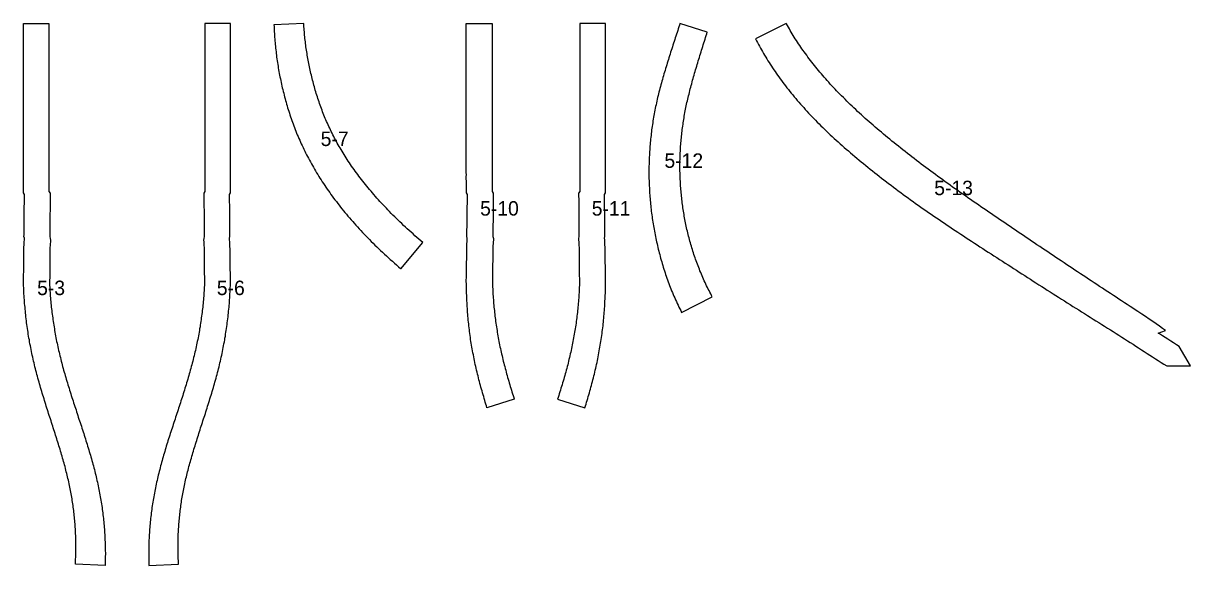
# Model space of a CAD drawing. Header units: metres. Extents: x 0 to 327, y -616 to 0.
# Drawn here: x 128.5 to 290.1, y -562.8 to -487.7 of the extents above; entities that cross this region are included whole.
import ezdxf

# ---------------------------------------------------------------- set-up
doc = ezdxf.new("R2010")
doc.units = ezdxf.units.M

msp = doc.modelspace()

# ---------------------------------------------------------------- linework, layer by layer
at = {"layer": 'F5_A'}
for points in [[(135.73, -562.55), (135.74, -562.32), (135.75, -562.08), (135.76, -561.85), (135.77, -561.62), (135.78, -561.39), (135.78, -561.16), (135.79, -560.92), (135.79, -560.69), (135.8, -560.46), (135.8, -560.23), (135.8, -560), (135.79, -559.77), (135.79, -559.53), (135.79, -559.3), (135.78, -559.07), (135.78, -558.84), (135.77, -558.61), (135.76, -558.38), (135.75, -558.14), (135.74, -557.91), (135.72, -557.68), (135.71, -557.45), (135.69, -557.22), (135.68, -556.98), (135.66, -556.75), (135.64, -556.52), (135.62, -556.29), (135.6, -556.06), (135.57, -555.83), (135.55, -555.6), (135.52, -555.36), (135.49, -555.13), (135.46, -554.9), (135.43, -554.67), (135.4, -554.44), (135.37, -554.21), (135.33, -553.97), (135.3, -553.74), (135.26, -553.51), (135.22, -553.28), (135.18, -553.05), (135.14, -552.82), (135.1, -552.59), (135.05, -552.35), (135.01, -552.12), (134.96, -551.89), (134.91, -551.66), (134.86, -551.43), (134.81, -551.19), (134.76, -550.96), (134.7, -550.72), (134.65, -550.49), (134.59, -550.26), (134.53, -550.02), (134.47, -549.78), (134.41, -549.55), (134.35, -549.31), (134.29, -549.07), (134.22, -548.84), (134.16, -548.6), (134.09, -548.36), (134.02, -548.12), (133.96, -547.88), (133.89, -547.64), (133.82, -547.4), (133.74, -547.16), (133.67, -546.91), (133.6, -546.67), (133.52, -546.43), (133.45, -546.18), (133.37, -545.94), (133.3, -545.7), (133.22, -545.45), (133.14, -545.21), (133.07, -544.96), (132.99, -544.71), (132.91, -544.47), (132.83, -544.22), (132.75, -543.97), (132.67, -543.72), (132.59, -543.47), (132.51, -543.23), (132.43, -542.98), (132.35, -542.73), (132.27, -542.47), (132.19, -542.22), (132.1, -541.97), (132.02, -541.72), (131.94, -541.47), (131.86, -541.21), (131.78, -540.96), (131.7, -540.71), (131.62, -540.45), (131.54, -540.2), (131.46, -539.94), (131.38, -539.68), (131.3, -539.43), (131.22, -539.17), (131.14, -538.91), (131.07, -538.65), (130.99, -538.4), (130.91, -538.14), (130.84, -537.88), (130.76, -537.62), (130.69, -537.36), (130.62, -537.09), (130.54, -536.83), (130.47, -536.57), (130.4, -536.31), (130.33, -536.04), (130.26, -535.78), (130.2, -535.52), (130.13, -535.25), (130.07, -534.99), (130, -534.72), (129.94, -534.46), (129.88, -534.19), (129.82, -533.93), (129.76, -533.66), (129.71, -533.4), (129.65, -533.13), (129.6, -532.87), (129.54, -532.6), (129.49, -532.34), (129.44, -532.07), (129.39, -531.81), (129.35, -531.54), (129.3, -531.27), (129.25, -531.01), (129.21, -530.74), (129.17, -530.48), (129.13, -530.21), (129.09, -529.94), (129.05, -529.68), (129.02, -529.41), (128.98, -529.15), (128.95, -528.88), (128.91, -528.61), (128.88, -528.35), (128.85, -528.08), (128.82, -527.82), (128.8, -527.55), (128.77, -527.28), (128.75, -527.02), (128.72, -526.75), (128.7, -526.49), (128.68, -526.22), (128.66, -525.97), (128.64, -525.71), (128.63, -525.43), (128.61, -525.16), (128.6, -524.88), (128.58, -524.61), (128.57, -524.33), (128.56, -524.05), (128.55, -523.78), (128.54, -523.51), (128.54, -523.24), (128.56, -522.97), (128.56, -522.7), (128.56, -522.44), (128.57, -522.18), (128.57, -521.93), (128.57, -521.67), (128.57, -521.43), (128.58, -521.19), (128.58, -520.95), (128.58, -520.72), (128.58, -520.46), (128.59, -520.2), (128.59, -519.9), (128.59, -519.62), (128.59, -519.38), (128.6, -519.14), (128.6, -518.9), (128.61, -518.66), (128.62, -518.42), (128.64, -518.18), (128.65, -517.94), (128.67, -517.7), (128.69, -517.46), (128.61, -517.22), (128.62, -516.98), (128.62, -516.75), (128.62, -516.51), (128.62, -516.26), (128.62, -516.01), (128.63, -515.75), (128.63, -515.48), (128.63, -515.2), (128.63, -514.91), (128.64, -514.67), (128.64, -514.45), (128.64, -514.2), (128.64, -513.95), (128.65, -513.64), (128.65, -513.37), (128.65, -513.17), (128.65, -512.97), (128.66, -512.77), (128.66, -512.56), (128.66, -512.34), (128.67, -512.12), (128.67, -511.89), (128.67, -511.66), (128.67, -511.41), (128.53, -511.17), (128.53, -510.91), (128.53, -510.65), (128.52, -510.39), (128.52, -510.12), (128.52, -509.84), (128.52, -509.55), (128.52, -509.26), (128.52, -508.96), (128.52, -508.65), (128.52, -508.42), (128.52, -508.23), (128.52, -507.98), (128.52, -507.73), (128.52, -507.48), (128.52, -507.23), (128.52, -506.98), (128.52, -506.73), (128.52, -506.48), (128.52, -506.23), (128.52, -505.98), (128.52, -505.73), (128.52, -505.48), (128.52, -505.23), (128.52, -504.98), (128.52, -504.73), (128.52, -504.48), (128.52, -504.23), (128.52, -503.98), (128.52, -503.73), (128.52, -503.48), (128.52, -503.23), (128.52, -502.98), (128.52, -502.73), (128.52, -502.48), (128.52, -502.23), (128.52, -501.98), (128.52, -501.73), (128.52, -501.48), (128.52, -501.23), (128.52, -500.98), (128.52, -500.73), (128.52, -500.48), (128.52, -500.23), (128.52, -499.98), (128.52, -499.73), (128.52, -499.48), (128.52, -499.23), (128.52, -498.98), (128.52, -498.73), (128.52, -498.48), (128.52, -498.23), (128.52, -497.98), (128.52, -497.73), (128.52, -497.48), (128.52, -497.23), (128.52, -496.98), (128.52, -496.73), (128.52, -496.48), (128.52, -496.23), (128.52, -495.98), (128.52, -495.73), (128.52, -495.48), (128.52, -495.23), (128.52, -494.98), (128.52, -494.73), (128.52, -494.48), (128.52, -494.23), (128.52, -493.98), (128.52, -493.73), (128.52, -493.48), (128.52, -493.23), (128.52, -492.98), (128.52, -492.73), (128.52, -492.48), (128.52, -492.23), (128.52, -491.98), (128.52, -491.73), (128.52, -491.48), (128.52, -491.23), (128.52, -490.98), (128.52, -490.73), (128.52, -490.48), (128.52, -490.23), (128.52, -489.98), (128.52, -489.73), (128.52, -489.48), (128.52, -489.23), (128.52, -488.98), (128.52, -488.73), (128.52, -488.48), (128.52, -488.23), (128.52, -487.98), (128.52, -487.73), (131.73, -487.73), (131.73, -487.73), (132.07, -487.73), (132.07, -487.98), (132.07, -488.23), (132.07, -488.48), (132.07, -488.73), (132.07, -488.98), (132.07, -489.23), (132.07, -489.48), (132.07, -489.73), (132.07, -489.98), (132.07, -490.23), (132.07, -490.48), (132.07, -490.73), (132.07, -490.98), (132.07, -491.23), (132.07, -491.48), (132.07, -491.73), (132.07, -491.98), (132.07, -492.23), (132.07, -492.48), (132.07, -492.73), (132.07, -492.98), (132.07, -493.23), (132.07, -493.48), (132.07, -493.73), (132.07, -493.98), (132.07, -494.23), (132.07, -494.48), (132.07, -494.73), (132.07, -494.98), (132.07, -495.23), (132.07, -495.48), (132.07, -495.73), (132.07, -495.98), (132.07, -496.23), (132.07, -496.48), (132.07, -496.73), (132.07, -496.98), (132.07, -497.23), (132.07, -497.48), (132.07, -497.73), (132.07, -497.98), (132.07, -498.23), (132.07, -498.48), (132.07, -498.73), (132.07, -498.98), (132.07, -499.23), (132.07, -499.48), (132.07, -499.73), (132.07, -499.98), (132.07, -500.23), (132.07, -500.48), (132.07, -500.73), (132.07, -500.98), (132.07, -501.23), (132.07, -501.48), (132.07, -501.73), (132.07, -501.98), (132.07, -502.23), (132.07, -502.48), (132.07, -502.73), (132.07, -502.98), (132.07, -503.23), (132.07, -503.48), (132.07, -503.73), (132.07, -503.98), (132.07, -504.23), (132.07, -504.48), (132.07, -504.73), (132.07, -504.98), (132.07, -505.23), (132.07, -505.48), (132.07, -505.73), (132.07, -505.98), (132.07, -506.23), (132.07, -506.48), (132.07, -506.73), (132.07, -506.98), (132.07, -507.23), (132.07, -507.48), (132.07, -507.73), (132.07, -507.98), (132.07, -508.23), (132.07, -508.48), (132.07, -508.73), (132.07, -508.98), (132.07, -509.23), (132.07, -509.48), (132.07, -509.73), (132.07, -509.98), (132.07, -510.23), (132.07, -510.48), (132.07, -510.73), (132.07, -510.98), (132.22, -511.23), (132.22, -511.48), (132.21, -511.73), (132.21, -511.98), (132.21, -512.23), (132.21, -512.48), (132.21, -512.73), (132.21, -512.98), (132.21, -513.23), (132.21, -513.48), (132.21, -513.73), (132.2, -513.98), (132.2, -514.23), (132.2, -514.48), (132.2, -514.73), (132.2, -514.98), (132.2, -515.23), (132.2, -515.48), (132.2, -515.73), (132.2, -515.98), (132.19, -516.23), (132.19, -516.48), (132.19, -516.73), (132.19, -516.98), (132.19, -517.23), (132.24, -517.48), (132.28, -517.73), (132.26, -517.98), (132.24, -518.23), (132.22, -518.48), (132.2, -518.73), (132.19, -518.98), (132.19, -519.23), (132.18, -519.48), (132.18, -519.73), (132.18, -519.98), (132.18, -520.23), (132.18, -520.48), (132.18, -520.73), (132.17, -520.98), (132.17, -521.23), (132.17, -521.48), (132.17, -521.73), (132.17, -521.98), (132.17, -522.23), (132.17, -522.48), (132.17, -522.73), (132.17, -522.98), (132.15, -523.23), (132.16, -523.48), (132.15, -523.73), (132.16, -523.98), (132.18, -524.23), (132.19, -524.48), (132.2, -524.73), (132.22, -524.98), (132.24, -525.23), (132.25, -525.48), (132.28, -525.73), (132.3, -525.98), (132.32, -526.23), (132.34, -526.48), (132.37, -526.73), (132.39, -526.98), (132.42, -527.23), (132.45, -527.48), (132.48, -527.73), (132.51, -527.98), (132.54, -528.23), (132.58, -528.48), (132.61, -528.73), (132.65, -528.98), (132.69, -529.23), (132.73, -529.48), (132.77, -529.73), (132.81, -529.98), (132.85, -530.23), (132.89, -530.48), (132.94, -530.73), (132.99, -530.98), (133.03, -531.23), (133.08, -531.48), (133.13, -531.73), (133.19, -531.98), (133.24, -532.23), (133.29, -532.48), (133.35, -532.73), (133.4, -532.98), (133.46, -533.23), (133.52, -533.48), (133.58, -533.73), (133.64, -533.98), (133.7, -534.23), (133.77, -534.48), (133.83, -534.73), (133.9, -534.98), (133.96, -535.23), (134.03, -535.48), (134.1, -535.73), (134.17, -535.98), (134.24, -536.23), (134.31, -536.48), (134.39, -536.73), (134.46, -536.98), (134.53, -537.23), (134.61, -537.48), (134.69, -537.73), (134.76, -537.98), (134.84, -538.23), (134.92, -538.48), (135, -538.73), (135.08, -538.98), (135.16, -539.23), (135.24, -539.48), (135.32, -539.73), (135.4, -539.98), (135.48, -540.23), (135.56, -540.48), (135.64, -540.73), (135.72, -540.98), (135.81, -541.23), (135.89, -541.48), (135.97, -541.73), (136.05, -541.98), (136.13, -542.23), (136.22, -542.48), (136.3, -542.73), (136.38, -542.98), (136.46, -543.23), (136.55, -543.48), (136.63, -543.73), (136.71, -543.98), (136.79, -544.23), (136.87, -544.48), (136.95, -544.73), (137.03, -544.98), (137.11, -545.23), (137.19, -545.48), (137.27, -545.73), (137.34, -545.98), (137.42, -546.23), (137.5, -546.48), (137.57, -546.73), (137.65, -546.98), (137.72, -547.23), (137.8, -547.48), (137.87, -547.73), (137.94, -547.98), (138.01, -548.23), (138.08, -548.48), (138.15, -548.73), (138.21, -548.98), (138.28, -549.23), (138.35, -549.48), (138.41, -549.73), (138.47, -549.98), (138.54, -550.23), (138.6, -550.48), (138.65, -550.73), (138.71, -550.98), (138.77, -551.23), (138.82, -551.48), (138.88, -551.73), (138.93, -551.98), (138.98, -552.23), (139.03, -552.48), (139.08, -552.73), (139.12, -552.98), (139.17, -553.23), (139.21, -553.48), (139.25, -553.73), (139.29, -553.98), (139.33, -554.23), (139.37, -554.48), (139.41, -554.73), (139.44, -554.98), (139.48, -555.23), (139.51, -555.48), (139.54, -555.73), (139.57, -555.98), (139.6, -556.23), (139.62, -556.48), (139.65, -556.73), (139.67, -556.98), (139.69, -557.23), (139.72, -557.48), (139.73, -557.73), (139.75, -557.98), (139.77, -558.23), (139.79, -558.48), (139.8, -558.73), (139.81, -558.98), (139.82, -559.23), (139.83, -559.48), (139.84, -559.73), (139.85, -559.98), (139.86, -560.23), (139.86, -560.48), (139.86, -560.73), (139.87, -560.98), (139.87, -561.23), (139.86, -561.48), (139.86, -561.73), (139.86, -561.98), (139.85, -562.23), (139.85, -562.48), (139.84, -562.73), (139.84, -562.77), (135.73, -562.55)], [(150.01, -562.55), (149.99, -562.32), (149.98, -562.08), (149.97, -561.85), (149.96, -561.62), (149.95, -561.39), (149.95, -561.16), (149.94, -560.92), (149.94, -560.69), (149.94, -560.46), (149.94, -560.23), (149.94, -560), (149.94, -559.77), (149.94, -559.53), (149.94, -559.3), (149.95, -559.07), (149.96, -558.84), (149.96, -558.61), (149.97, -558.38), (149.98, -558.14), (149.99, -557.91), (150.01, -557.68), (150.02, -557.45), (150.04, -557.22), (150.06, -556.98), (150.07, -556.75), (150.09, -556.52), (150.11, -556.29), (150.14, -556.06), (150.16, -555.83), (150.19, -555.6), (150.21, -555.36), (150.24, -555.13), (150.27, -554.9), (150.3, -554.67), (150.33, -554.44), (150.36, -554.21), (150.4, -553.97), (150.43, -553.74), (150.47, -553.51), (150.51, -553.28), (150.55, -553.05), (150.59, -552.82), (150.63, -552.59), (150.68, -552.35), (150.72, -552.12), (150.77, -551.89), (150.82, -551.66), (150.87, -551.43), (150.92, -551.19), (150.97, -550.96), (151.03, -550.72), (151.08, -550.49), (151.14, -550.26), (151.2, -550.02), (151.26, -549.78), (151.32, -549.55), (151.38, -549.31), (151.44, -549.07), (151.51, -548.84), (151.57, -548.6), (151.64, -548.36), (151.71, -548.12), (151.78, -547.88), (151.85, -547.64), (151.92, -547.4), (151.99, -547.16), (152.06, -546.91), (152.13, -546.67), (152.21, -546.43), (152.28, -546.18), (152.36, -545.94), (152.43, -545.7), (152.51, -545.45), (152.59, -545.21), (152.67, -544.96), (152.74, -544.71), (152.82, -544.47), (152.9, -544.22), (152.98, -543.97), (153.06, -543.72), (153.14, -543.47), (153.22, -543.23), (153.3, -542.98), (153.38, -542.73), (153.47, -542.47), (153.55, -542.22), (153.63, -541.97), (153.71, -541.72), (153.79, -541.47), (153.87, -541.21), (153.95, -540.96), (154.03, -540.71), (154.11, -540.45), (154.19, -540.2), (154.27, -539.94), (154.35, -539.68), (154.43, -539.43), (154.51, -539.17), (154.59, -538.91), (154.67, -538.65), (154.74, -538.4), (154.82, -538.14), (154.89, -537.88), (154.97, -537.62), (155.04, -537.36), (155.12, -537.09), (155.19, -536.83), (155.26, -536.57), (155.33, -536.31), (155.4, -536.04), (155.47, -535.78), (155.53, -535.52), (155.6, -535.25), (155.66, -534.99), (155.73, -534.72), (155.79, -534.46), (155.85, -534.19), (155.91, -533.93), (155.97, -533.66), (156.03, -533.4), (156.08, -533.13), (156.14, -532.87), (156.19, -532.6), (156.24, -532.34), (156.29, -532.07), (156.34, -531.81), (156.39, -531.54), (156.43, -531.27), (156.48, -531.01), (156.52, -530.74), (156.56, -530.48), (156.6, -530.21), (156.64, -529.94), (156.68, -529.68), (156.72, -529.41), (156.75, -529.15), (156.79, -528.88), (156.82, -528.61), (156.85, -528.35), (156.88, -528.08), (156.91, -527.82), (156.93, -527.55), (156.96, -527.28), (156.99, -527.02), (157.01, -526.75), (157.03, -526.49), (157.05, -526.22), (157.07, -525.97), (157.09, -525.71), (157.1, -525.43), (157.12, -525.16), (157.14, -524.88), (157.15, -524.61), (157.16, -524.33), (157.17, -524.05), (157.18, -523.78), (157.19, -523.51), (157.2, -523.24), (157.17, -522.97), (157.17, -522.7), (157.17, -522.44), (157.17, -522.18), (157.16, -521.93), (157.16, -521.67), (157.16, -521.43), (157.16, -521.19), (157.15, -520.95), (157.15, -520.72), (157.15, -520.46), (157.15, -520.2), (157.14, -519.9), (157.14, -519.62), (157.14, -519.38), (157.14, -519.14), (157.13, -518.9), (157.12, -518.66), (157.11, -518.42), (157.09, -518.18), (157.08, -517.94), (157.06, -517.7), (157.04, -517.46), (157.12, -517.22), (157.12, -516.98), (157.11, -516.75), (157.11, -516.51), (157.11, -516.26), (157.11, -516.01), (157.1, -515.75), (157.1, -515.48), (157.1, -515.2), (157.1, -514.91), (157.1, -514.67), (157.09, -514.45), (157.09, -514.2), (157.09, -513.95), (157.09, -513.64), (157.08, -513.37), (157.08, -513.17), (157.08, -512.97), (157.08, -512.77), (157.07, -512.56), (157.07, -512.34), (157.07, -512.12), (157.06, -511.89), (157.06, -511.66), (157.06, -511.41), (157.21, -511.17), (157.21, -510.91), (157.21, -510.65), (157.21, -510.39), (157.21, -510.12), (157.21, -509.84), (157.21, -509.55), (157.21, -509.26), (157.21, -508.96), (157.21, -508.65), (157.21, -508.42), (157.21, -508.23), (157.21, -507.98), (157.21, -507.73), (157.21, -507.48), (157.21, -507.23), (157.21, -506.98), (157.21, -506.73), (157.21, -506.48), (157.21, -506.23), (157.21, -505.98), (157.21, -505.73), (157.21, -505.48), (157.21, -505.23), (157.21, -504.98), (157.21, -504.73), (157.21, -504.48), (157.21, -504.23), (157.21, -503.98), (157.21, -503.73), (157.21, -503.48), (157.21, -503.23), (157.21, -502.98), (157.21, -502.73), (157.21, -502.48), (157.21, -502.23), (157.21, -501.98), (157.21, -501.73), (157.21, -501.48), (157.21, -501.23), (157.21, -500.98), (157.21, -500.73), (157.21, -500.48), (157.21, -500.23), (157.21, -499.98), (157.21, -499.73), (157.21, -499.48), (157.21, -499.23), (157.21, -498.98), (157.21, -498.73), (157.21, -498.48), (157.21, -498.23), (157.21, -497.98), (157.21, -497.73), (157.21, -497.48), (157.21, -497.23), (157.21, -496.98), (157.21, -496.73), (157.21, -496.48), (157.21, -496.23), (157.21, -495.98), (157.21, -495.73), (157.21, -495.48), (157.21, -495.23), (157.21, -494.98), (157.21, -494.73), (157.21, -494.48), (157.21, -494.23), (157.21, -493.98), (157.21, -493.73), (157.21, -493.48), (157.21, -493.23), (157.21, -492.98), (157.21, -492.73), (157.21, -492.48), (157.21, -492.23), (157.21, -491.98), (157.21, -491.73), (157.21, -491.48), (157.21, -491.23), (157.21, -490.98), (157.21, -490.73), (157.21, -490.48), (157.21, -490.23), (157.21, -489.98), (157.21, -489.73), (157.21, -489.48), (157.21, -489.23), (157.21, -488.98), (157.21, -488.73), (157.21, -488.48), (157.21, -488.23), (157.21, -487.98), (157.21, -487.73), (154, -487.73), (154, -487.73), (153.66, -487.73), (153.66, -487.98), (153.66, -488.23), (153.66, -488.48), (153.66, -488.73), (153.66, -488.98), (153.66, -489.23), (153.66, -489.48), (153.66, -489.73), (153.66, -489.98), (153.66, -490.23), (153.66, -490.48), (153.66, -490.73), (153.66, -490.98), (153.66, -491.23), (153.66, -491.48), (153.66, -491.73), (153.66, -491.98), (153.66, -492.23), (153.66, -492.48), (153.66, -492.73), (153.66, -492.98), (153.66, -493.23), (153.66, -493.48), (153.66, -493.73), (153.66, -493.98), (153.66, -494.23), (153.66, -494.48), (153.66, -494.73), (153.66, -494.98), (153.66, -495.23), (153.66, -495.48), (153.66, -495.73), (153.66, -495.98), (153.66, -496.23), (153.66, -496.48), (153.66, -496.73), (153.66, -496.98), (153.66, -497.23), (153.66, -497.48), (153.66, -497.73), (153.66, -497.98), (153.66, -498.23), (153.66, -498.48), (153.66, -498.73), (153.66, -498.98), (153.66, -499.23), (153.66, -499.48), (153.66, -499.73), (153.66, -499.98), (153.66, -500.23), (153.66, -500.48), (153.66, -500.73), (153.66, -500.98), (153.66, -501.23), (153.66, -501.48), (153.66, -501.73), (153.66, -501.98), (153.66, -502.23), (153.66, -502.48), (153.66, -502.73), (153.66, -502.98), (153.66, -503.23), (153.66, -503.48), (153.66, -503.73), (153.66, -503.98), (153.66, -504.23), (153.66, -504.48), (153.66, -504.73), (153.66, -504.98), (153.66, -505.23), (153.66, -505.48), (153.66, -505.73), (153.66, -505.98), (153.66, -506.23), (153.66, -506.48), (153.66, -506.73), (153.66, -506.98), (153.66, -507.23), (153.66, -507.48), (153.66, -507.73), (153.66, -507.98), (153.66, -508.23), (153.66, -508.48), (153.66, -508.73), (153.66, -508.98), (153.66, -509.23), (153.66, -509.48), (153.66, -509.73), (153.66, -509.98), (153.66, -510.23), (153.66, -510.48), (153.66, -510.73), (153.66, -510.98), (153.52, -511.23), (153.52, -511.48), (153.52, -511.73), (153.52, -511.98), (153.52, -512.23), (153.52, -512.48), (153.52, -512.73), (153.52, -512.98), (153.52, -513.23), (153.53, -513.48), (153.53, -513.73), (153.53, -513.98), (153.53, -514.23), (153.53, -514.48), (153.53, -514.73), (153.53, -514.98), (153.53, -515.23), (153.53, -515.48), (153.54, -515.73), (153.54, -515.98), (153.54, -516.23), (153.54, -516.48), (153.54, -516.73), (153.54, -516.98), (153.54, -517.23), (153.49, -517.48), (153.46, -517.73), (153.48, -517.98), (153.49, -518.23), (153.51, -518.48), (153.53, -518.73), (153.54, -518.98), (153.55, -519.23), (153.55, -519.48), (153.55, -519.73), (153.55, -519.98), (153.55, -520.23), (153.56, -520.48), (153.56, -520.73), (153.56, -520.98), (153.56, -521.23), (153.56, -521.48), (153.56, -521.73), (153.56, -521.98), (153.56, -522.23), (153.56, -522.48), (153.57, -522.73), (153.57, -522.98), (153.58, -523.23), (153.58, -523.48), (153.58, -523.73), (153.57, -523.98), (153.56, -524.23), (153.54, -524.48), (153.53, -524.73), (153.51, -524.98), (153.5, -525.23), (153.48, -525.48), (153.46, -525.73), (153.44, -525.98), (153.41, -526.23), (153.39, -526.48), (153.37, -526.73), (153.34, -526.98), (153.31, -527.23), (153.28, -527.48), (153.25, -527.73), (153.22, -527.98), (153.19, -528.23), (153.15, -528.48), (153.12, -528.73), (153.08, -528.98), (153.05, -529.23), (153.01, -529.48), (152.97, -529.73), (152.92, -529.98), (152.88, -530.23), (152.84, -530.48), (152.79, -530.73), (152.75, -530.98), (152.7, -531.23), (152.65, -531.48), (152.6, -531.73), (152.55, -531.98), (152.49, -532.23), (152.44, -532.48), (152.39, -532.73), (152.33, -532.98), (152.27, -533.23), (152.21, -533.48), (152.15, -533.73), (152.09, -533.98), (152.03, -534.23), (151.97, -534.48), (151.9, -534.73), (151.84, -534.98), (151.77, -535.23), (151.7, -535.48), (151.63, -535.73), (151.56, -535.98), (151.49, -536.23), (151.42, -536.48), (151.35, -536.73), (151.27, -536.98), (151.2, -537.23), (151.12, -537.48), (151.05, -537.73), (150.97, -537.98), (150.89, -538.23), (150.81, -538.48), (150.74, -538.73), (150.66, -538.98), (150.58, -539.23), (150.5, -539.48), (150.42, -539.73), (150.34, -539.98), (150.25, -540.23), (150.17, -540.48), (150.09, -540.73), (150.01, -540.98), (149.93, -541.23), (149.84, -541.48), (149.76, -541.73), (149.68, -541.98), (149.6, -542.23), (149.51, -542.48), (149.43, -542.73), (149.35, -542.98), (149.27, -543.23), (149.19, -543.48), (149.1, -543.73), (149.02, -543.98), (148.94, -544.23), (148.86, -544.48), (148.78, -544.73), (148.7, -544.98), (148.62, -545.23), (148.54, -545.48), (148.47, -545.73), (148.39, -545.98), (148.31, -546.23), (148.23, -546.48), (148.16, -546.73), (148.08, -546.98), (148.01, -547.23), (147.94, -547.48), (147.86, -547.73), (147.79, -547.98), (147.72, -548.23), (147.65, -548.48), (147.58, -548.73), (147.52, -548.98), (147.45, -549.23), (147.39, -549.48), (147.32, -549.73), (147.26, -549.98), (147.2, -550.23), (147.14, -550.48), (147.08, -550.73), (147.02, -550.98), (146.96, -551.23), (146.91, -551.48), (146.86, -551.73), (146.8, -551.98), (146.75, -552.23), (146.7, -552.48), (146.66, -552.73), (146.61, -552.98), (146.56, -553.23), (146.52, -553.48), (146.48, -553.73), (146.44, -553.98), (146.4, -554.23), (146.36, -554.48), (146.32, -554.73), (146.29, -554.98), (146.26, -555.23), (146.22, -555.48), (146.19, -555.73), (146.16, -555.98), (146.14, -556.23), (146.11, -556.48), (146.08, -556.73), (146.06, -556.98), (146.04, -557.23), (146.02, -557.48), (146, -557.73), (145.98, -557.98), (145.96, -558.23), (145.95, -558.48), (145.93, -558.73), (145.92, -558.98), (145.91, -559.23), (145.9, -559.48), (145.89, -559.73), (145.88, -559.98), (145.88, -560.23), (145.87, -560.48), (145.87, -560.73), (145.87, -560.98), (145.87, -561.23), (145.87, -561.48), (145.87, -561.73), (145.87, -561.98), (145.88, -562.23), (145.88, -562.48), (145.89, -562.73), (145.89, -562.77), (150.01, -562.55)], [(183.83, -518.07), (183.55, -517.83), (183.27, -517.59), (182.99, -517.35), (182.72, -517.11), (182.45, -516.87), (182.18, -516.63), (181.92, -516.39), (181.66, -516.15), (181.4, -515.92), (181.15, -515.68), (180.9, -515.44), (180.65, -515.2), (180.41, -514.97), (180.16, -514.73), (179.92, -514.49), (179.68, -514.26), (179.45, -514.02), (179.21, -513.78), (178.98, -513.55), (178.76, -513.31), (178.53, -513.07), (178.31, -512.84), (178.09, -512.6), (177.88, -512.37), (177.66, -512.13), (177.45, -511.9), (177.25, -511.67), (177.04, -511.43), (176.84, -511.2), (176.64, -510.97), (176.45, -510.74), (176.25, -510.5), (176.06, -510.27), (175.87, -510.04), (175.69, -509.81), (175.51, -509.57), (175.32, -509.34), (175.15, -509.11), (174.97, -508.88), (174.8, -508.64), (174.63, -508.41), (174.46, -508.18), (174.29, -507.95), (174.12, -507.72), (173.96, -507.49), (173.8, -507.26), (173.64, -507.03), (173.49, -506.8), (173.34, -506.57), (173.19, -506.34), (173.05, -506.11), (172.91, -505.89), (172.77, -505.66), (172.63, -505.43), (172.49, -505.2), (172.36, -504.97), (172.23, -504.75), (172.1, -504.52), (171.97, -504.29), (171.85, -504.06), (171.72, -503.83), (171.6, -503.61), (171.48, -503.38), (171.37, -503.15), (171.25, -502.92), (171.14, -502.69), (171.03, -502.46), (170.92, -502.23), (170.81, -502.01), (170.71, -501.78), (170.6, -501.55), (170.5, -501.32), (170.4, -501.1), (170.31, -500.87), (170.21, -500.65), (170.12, -500.42), (170.03, -500.19), (169.94, -499.96), (169.86, -499.74), (169.77, -499.51), (169.69, -499.28), (169.61, -499.05), (169.52, -498.82), (169.44, -498.59), (169.37, -498.36), (169.29, -498.13), (169.21, -497.9), (169.14, -497.67), (169.07, -497.44), (169, -497.21), (168.93, -496.98), (168.86, -496.75), (168.8, -496.52), (168.73, -496.28), (168.67, -496.05), (168.61, -495.82), (168.55, -495.59), (168.49, -495.36), (168.43, -495.13), (168.38, -494.9), (168.32, -494.67), (168.27, -494.44), (168.22, -494.21), (168.17, -493.98), (168.12, -493.74), (168.07, -493.51), (168.02, -493.28), (167.98, -493.05), (167.94, -492.82), (167.89, -492.59), (167.85, -492.36), (167.81, -492.13), (167.78, -491.89), (167.74, -491.66), (167.71, -491.43), (167.67, -491.2), (167.64, -490.97), (167.61, -490.74), (167.58, -490.51), (167.55, -490.27), (167.52, -490.04), (167.5, -489.81), (167.47, -489.58), (167.45, -489.35), (167.43, -489.12), (167.41, -488.88), (167.39, -488.65), (167.37, -488.42), (167.35, -488.19), (167.34, -487.96), (167.32, -487.73), (163.21, -487.95), (163.22, -488.15), (163.23, -488.4), (163.24, -488.65), (163.25, -488.9), (163.27, -489.15), (163.28, -489.4), (163.3, -489.65), (163.32, -489.9), (163.34, -490.15), (163.36, -490.4), (163.39, -490.65), (163.41, -490.9), (163.44, -491.15), (163.46, -491.4), (163.49, -491.65), (163.52, -491.9), (163.55, -492.15), (163.58, -492.4), (163.62, -492.65), (163.65, -492.9), (163.69, -493.15), (163.73, -493.4), (163.77, -493.65), (163.81, -493.9), (163.85, -494.15), (163.9, -494.4), (163.94, -494.65), (163.99, -494.9), (164.04, -495.15), (164.09, -495.4), (164.14, -495.65), (164.19, -495.9), (164.25, -496.15), (164.31, -496.4), (164.36, -496.65), (164.42, -496.9), (164.48, -497.15), (164.55, -497.4), (164.61, -497.65), (164.67, -497.9), (164.74, -498.15), (164.81, -498.4), (164.88, -498.65), (164.95, -498.9), (165.03, -499.15), (165.1, -499.4), (165.18, -499.65), (165.26, -499.9), (165.34, -500.15), (165.42, -500.4), (165.5, -500.65), (165.59, -500.9), (165.68, -501.15), (165.76, -501.4), (165.85, -501.65), (165.95, -501.9), (166.04, -502.15), (166.14, -502.4), (166.24, -502.65), (166.34, -502.9), (166.44, -503.15), (166.55, -503.4), (166.66, -503.65), (166.77, -503.9), (166.88, -504.15), (166.99, -504.4), (167.11, -504.65), (167.23, -504.9), (167.34, -505.15), (167.47, -505.4), (167.59, -505.65), (167.72, -505.9), (167.85, -506.15), (167.98, -506.4), (168.11, -506.65), (168.25, -506.9), (168.38, -507.15), (168.53, -507.4), (168.67, -507.65), (168.81, -507.9), (168.96, -508.15), (169.11, -508.4), (169.26, -508.65), (169.42, -508.9), (169.57, -509.15), (169.73, -509.4), (169.9, -509.65), (170.06, -509.9), (170.23, -510.15), (170.4, -510.4), (170.57, -510.65), (170.74, -510.9), (170.92, -511.15), (171.1, -511.4), (171.28, -511.65), (171.46, -511.9), (171.65, -512.15), (171.84, -512.4), (172.03, -512.65), (172.23, -512.9), (172.42, -513.15), (172.62, -513.4), (172.83, -513.65), (173.03, -513.9), (173.24, -514.15), (173.45, -514.4), (173.66, -514.65), (173.88, -514.9), (174.1, -515.15), (174.32, -515.4), (174.54, -515.65), (174.77, -515.9), (175, -516.15), (175.23, -516.4), (175.46, -516.65), (175.7, -516.9), (175.94, -517.15), (176.18, -517.4), (176.43, -517.65), (176.68, -517.9), (176.93, -518.15), (177.18, -518.4), (177.43, -518.65), (177.69, -518.9), (177.95, -519.15), (178.22, -519.4), (178.49, -519.65), (178.76, -519.9), (179.03, -520.15), (179.31, -520.4), (179.59, -520.65), (179.87, -520.9), (180.15, -521.15), (180.44, -521.4), (180.72, -521.65), (180.75, -521.68), (183.83, -518.07)]]:
    msp.add_lwpolyline(points, close=True, dxfattribs=at)
at = {"layer": 'F5_F'}
for points in [[(192.69, -540.93), (192.68, -540.92), (192.61, -540.66), (192.53, -540.41), (192.45, -540.15), (192.38, -539.9), (192.3, -539.64), (192.23, -539.38), (192.15, -539.12), (192.08, -538.86), (192, -538.6), (191.93, -538.34), (191.86, -538.08), (191.79, -537.82), (191.72, -537.56), (191.65, -537.3), (191.58, -537.04), (191.51, -536.77), (191.45, -536.51), (191.38, -536.25), (191.32, -535.98), (191.25, -535.72), (191.19, -535.45), (191.13, -535.19), (191.07, -534.92), (191.02, -534.66), (190.96, -534.39), (190.9, -534.13), (190.85, -533.86), (190.8, -533.59), (190.75, -533.33), (190.7, -533.06), (190.65, -532.79), (190.6, -532.53), (190.56, -532.26), (190.52, -531.99), (190.47, -531.73), (190.43, -531.46), (190.39, -531.19), (190.35, -530.92), (190.32, -530.66), (190.28, -530.39), (190.25, -530.12), (190.22, -529.86), (190.19, -529.59), (190.16, -529.32), (190.13, -529.06), (190.1, -528.79), (190.08, -528.52), (190.06, -528.26), (190.03, -527.99), (190.01, -527.73), (189.99, -527.46), (189.97, -527.2), (189.96, -526.93), (189.94, -526.67), (189.93, -526.4), (189.91, -526.14), (189.9, -525.88), (189.89, -525.63), (189.88, -525.36), (189.87, -525.09), (189.86, -524.82), (189.85, -524.55), (189.85, -524.28), (189.84, -524.01), (189.84, -523.74), (189.83, -523.48), (189.83, -523.21), (189.85, -522.95), (189.85, -522.69), (189.85, -522.43), (189.86, -522.18), (189.86, -521.92), (189.86, -521.67), (189.87, -521.42), (189.87, -521.18), (189.87, -520.94), (189.87, -520.7), (189.88, -520.45), (189.88, -520.19), (189.88, -519.91), (189.89, -519.64), (189.89, -519.4), (189.89, -519.15), (189.9, -518.91), (189.9, -518.67), (189.91, -518.43), (189.92, -518.18), (189.93, -517.94), (189.95, -517.7), (189.96, -517.45), (189.91, -517.21), (189.92, -516.97), (189.92, -516.72), (189.92, -516.48), (189.92, -516.23), (189.93, -515.98), (189.93, -515.72), (189.93, -515.46), (189.94, -515.19), (189.94, -514.92), (189.94, -514.67), (189.94, -514.44), (189.95, -514.19), (189.95, -513.94), (189.95, -513.64), (189.96, -513.36), (189.96, -513.17), (189.96, -512.97), (189.97, -512.76), (189.97, -512.55), (189.97, -512.33), (189.98, -512.11), (189.98, -511.88), (189.98, -511.65), (189.99, -511.41), (189.84, -511.16), (189.84, -510.91), (189.84, -510.65), (189.84, -510.39), (189.84, -510.12), (189.84, -509.84), (189.84, -509.55), (189.83, -509.26), (189.83, -508.96), (189.84, -508.65), (189.83, -508.42), (189.83, -508.23), (189.83, -507.98), (189.83, -507.73), (189.83, -507.48), (189.83, -507.23), (189.83, -506.98), (189.83, -506.73), (189.83, -506.48), (189.83, -506.23), (189.83, -505.98), (189.83, -505.73), (189.83, -505.48), (189.83, -505.23), (189.83, -504.98), (189.83, -504.73), (189.83, -504.48), (189.83, -504.23), (189.83, -503.98), (189.83, -503.73), (189.83, -503.48), (189.83, -503.23), (189.83, -502.98), (189.83, -502.73), (189.83, -502.48), (189.83, -502.23), (189.83, -501.98), (189.83, -501.73), (189.83, -501.48), (189.83, -501.23), (189.83, -500.98), (189.83, -500.73), (189.83, -500.48), (189.83, -500.23), (189.83, -499.98), (189.83, -499.73), (189.83, -499.48), (189.83, -499.23), (189.83, -498.98), (189.83, -498.73), (189.83, -498.48), (189.83, -498.23), (189.83, -497.98), (189.83, -497.73), (189.83, -497.48), (189.83, -497.23), (189.83, -496.98), (189.83, -496.73), (189.83, -496.48), (189.83, -496.23), (189.83, -495.98), (189.83, -495.73), (189.83, -495.48), (189.83, -495.23), (189.83, -494.98), (189.83, -494.73), (189.83, -494.48), (189.83, -494.23), (189.83, -493.98), (189.83, -493.73), (189.83, -493.48), (189.83, -493.23), (189.83, -492.98), (189.83, -492.73), (189.83, -492.48), (189.83, -492.23), (189.83, -491.98), (189.83, -491.73), (189.83, -491.48), (189.83, -491.23), (189.83, -490.98), (189.83, -490.73), (189.83, -490.48), (189.83, -490.23), (189.83, -489.98), (189.83, -489.73), (189.83, -489.48), (189.83, -489.23), (189.83, -488.98), (189.83, -488.73), (189.83, -488.48), (189.83, -488.23), (189.83, -487.98), (189.83, -487.73), (190.2, -487.73), (190.2, -487.73), (190.46, -487.73), (193.05, -487.73), (193.05, -487.73), (193.42, -487.73), (193.42, -487.98), (193.42, -488.23), (193.42, -488.48), (193.42, -488.73), (193.42, -488.98), (193.42, -489.23), (193.42, -489.48), (193.42, -489.73), (193.42, -489.98), (193.42, -490.23), (193.42, -490.48), (193.42, -490.73), (193.42, -490.98), (193.42, -491.23), (193.42, -491.48), (193.42, -491.73), (193.42, -491.98), (193.42, -492.23), (193.42, -492.48), (193.42, -492.73), (193.42, -492.98), (193.42, -493.23), (193.42, -493.48), (193.42, -493.73), (193.42, -493.98), (193.42, -494.23), (193.42, -494.48), (193.42, -494.73), (193.42, -494.98), (193.42, -495.23), (193.42, -495.48), (193.42, -495.73), (193.42, -495.98), (193.42, -496.23), (193.42, -496.48), (193.42, -496.73), (193.42, -496.98), (193.42, -497.23), (193.42, -497.48), (193.42, -497.73), (193.42, -497.98), (193.42, -498.23), (193.42, -498.48), (193.42, -498.73), (193.42, -498.98), (193.42, -499.23), (193.42, -499.48), (193.42, -499.73), (193.42, -499.98), (193.42, -500.23), (193.42, -500.48), (193.42, -500.73), (193.42, -500.98), (193.42, -501.23), (193.42, -501.48), (193.42, -501.73), (193.42, -501.98), (193.42, -502.23), (193.42, -502.48), (193.42, -502.73), (193.42, -502.98), (193.42, -503.23), (193.42, -503.48), (193.42, -503.73), (193.42, -503.98), (193.42, -504.23), (193.42, -504.48), (193.42, -504.73), (193.42, -504.98), (193.42, -505.23), (193.42, -505.48), (193.42, -505.73), (193.42, -505.98), (193.42, -506.23), (193.42, -506.48), (193.42, -506.73), (193.42, -506.98), (193.42, -507.23), (193.42, -507.48), (193.42, -507.73), (193.42, -507.98), (193.42, -508.23), (193.42, -508.48), (193.42, -508.73), (193.42, -508.98), (193.42, -509.23), (193.42, -509.48), (193.42, -509.73), (193.42, -509.98), (193.42, -510.23), (193.42, -510.48), (193.42, -510.73), (193.42, -510.98), (193.56, -511.23), (193.56, -511.48), (193.56, -511.73), (193.56, -511.98), (193.55, -512.23), (193.55, -512.48), (193.55, -512.73), (193.55, -512.98), (193.55, -513.23), (193.54, -513.48), (193.54, -513.73), (193.54, -513.98), (193.54, -514.23), (193.53, -514.48), (193.53, -514.73), (193.53, -514.98), (193.53, -515.23), (193.52, -515.48), (193.52, -515.73), (193.52, -515.98), (193.52, -516.23), (193.52, -516.48), (193.51, -516.73), (193.51, -516.98), (193.51, -517.23), (193.59, -517.48), (193.57, -517.73), (193.55, -517.98), (193.53, -518.23), (193.52, -518.48), (193.5, -518.73), (193.49, -518.98), (193.49, -519.23), (193.49, -519.48), (193.49, -519.73), (193.48, -519.98), (193.48, -520.23), (193.48, -520.48), (193.48, -520.73), (193.47, -520.98), (193.47, -521.23), (193.47, -521.48), (193.47, -521.73), (193.47, -521.98), (193.46, -522.23), (193.46, -522.48), (193.46, -522.73), (193.46, -522.98), (193.43, -523.23), (193.44, -523.48), (193.45, -523.73), (193.46, -523.98), (193.47, -524.23), (193.48, -524.48), (193.49, -524.73), (193.51, -524.98), (193.52, -525.23), (193.54, -525.48), (193.55, -525.73), (193.57, -525.98), (193.59, -526.23), (193.61, -526.48), (193.63, -526.73), (193.66, -526.98), (193.68, -527.23), (193.71, -527.48), (193.74, -527.73), (193.76, -527.98), (193.79, -528.23), (193.83, -528.48), (193.86, -528.73), (193.89, -528.98), (193.93, -529.23), (193.96, -529.48), (194, -529.73), (194.04, -529.98), (194.08, -530.23), (194.12, -530.48), (194.16, -530.73), (194.2, -530.98), (194.25, -531.23), (194.3, -531.48), (194.34, -531.73), (194.39, -531.98), (194.44, -532.23), (194.49, -532.48), (194.55, -532.73), (194.6, -532.98), (194.66, -533.23), (194.71, -533.48), (194.77, -533.73), (194.83, -533.98), (194.89, -534.23), (194.95, -534.48), (195.01, -534.73), (195.08, -534.98), (195.14, -535.23), (195.21, -535.48), (195.28, -535.73), (195.34, -535.98), (195.41, -536.23), (195.48, -536.48), (195.55, -536.73), (195.63, -536.98), (195.7, -537.23), (195.77, -537.48), (195.85, -537.73), (195.92, -537.98), (196, -538.23), (196.08, -538.48), (196.15, -538.73), (196.23, -538.98), (196.31, -539.23), (196.39, -539.48), (196.47, -539.73), (192.69, -540.93)], [(206.25, -540.93), (206.25, -540.92), (206.33, -540.66), (206.4, -540.41), (206.48, -540.15), (206.56, -539.9), (206.63, -539.64), (206.71, -539.38), (206.78, -539.12), (206.86, -538.86), (206.93, -538.6), (207, -538.34), (207.07, -538.08), (207.14, -537.82), (207.21, -537.56), (207.28, -537.3), (207.35, -537.04), (207.42, -536.77), (207.49, -536.51), (207.55, -536.25), (207.62, -535.98), (207.68, -535.72), (207.74, -535.45), (207.8, -535.19), (207.86, -534.92), (207.92, -534.66), (207.97, -534.39), (208.03, -534.13), (208.08, -533.86), (208.13, -533.59), (208.19, -533.33), (208.23, -533.06), (208.28, -532.79), (208.33, -532.53), (208.37, -532.26), (208.42, -531.99), (208.46, -531.73), (208.5, -531.46), (208.54, -531.19), (208.58, -530.92), (208.61, -530.66), (208.65, -530.39), (208.68, -530.12), (208.72, -529.86), (208.75, -529.59), (208.77, -529.32), (208.8, -529.06), (208.83, -528.79), (208.85, -528.52), (208.88, -528.26), (208.9, -527.99), (208.92, -527.73), (208.94, -527.46), (208.96, -527.2), (208.98, -526.93), (208.99, -526.67), (209.01, -526.4), (209.02, -526.14), (209.03, -525.88), (209.05, -525.63), (209.06, -525.36), (209.07, -525.09), (209.07, -524.82), (209.08, -524.55), (209.09, -524.28), (209.09, -524.01), (209.1, -523.74), (209.1, -523.48), (209.1, -523.21), (209.09, -522.95), (209.08, -522.69), (209.08, -522.43), (209.08, -522.18), (209.07, -521.92), (209.07, -521.67), (209.07, -521.42), (209.07, -521.18), (209.06, -520.94), (209.06, -520.7), (209.06, -520.45), (209.05, -520.19), (209.05, -519.91), (209.05, -519.64), (209.04, -519.4), (209.04, -519.15), (209.04, -518.91), (209.03, -518.67), (209.02, -518.43), (209.01, -518.18), (209, -517.94), (208.99, -517.7), (208.97, -517.45), (209.02, -517.21), (209.02, -516.97), (209.01, -516.72), (209.01, -516.48), (209.01, -516.23), (209.01, -515.98), (209, -515.72), (209, -515.46), (209, -515.19), (208.99, -514.92), (208.99, -514.67), (208.99, -514.44), (208.99, -514.19), (208.98, -513.94), (208.98, -513.64), (208.97, -513.36), (208.97, -513.17), (208.97, -512.97), (208.97, -512.76), (208.96, -512.55), (208.96, -512.33), (208.96, -512.11), (208.95, -511.88), (208.95, -511.65), (208.95, -511.41), (209.09, -511.16), (209.09, -510.91), (209.09, -510.65), (209.09, -510.39), (209.1, -510.12), (209.1, -509.84), (209.1, -509.55), (209.1, -509.26), (209.1, -508.96), (209.1, -508.65), (209.1, -508.42), (209.1, -508.23), (209.1, -507.98), (209.1, -507.73), (209.1, -507.48), (209.1, -507.23), (209.1, -506.98), (209.1, -506.73), (209.1, -506.48), (209.1, -506.23), (209.1, -505.98), (209.1, -505.73), (209.1, -505.48), (209.1, -505.23), (209.1, -504.98), (209.1, -504.73), (209.1, -504.48), (209.1, -504.23), (209.1, -503.98), (209.1, -503.73), (209.1, -503.48), (209.1, -503.23), (209.1, -502.98), (209.1, -502.73), (209.1, -502.48), (209.1, -502.23), (209.1, -501.98), (209.1, -501.73), (209.1, -501.48), (209.1, -501.23), (209.1, -500.98), (209.1, -500.73), (209.1, -500.48), (209.1, -500.23), (209.1, -499.98), (209.1, -499.73), (209.1, -499.48), (209.1, -499.23), (209.1, -498.98), (209.1, -498.73), (209.1, -498.48), (209.1, -498.23), (209.1, -497.98), (209.1, -497.73), (209.1, -497.48), (209.1, -497.23), (209.1, -496.98), (209.1, -496.73), (209.1, -496.48), (209.1, -496.23), (209.1, -495.98), (209.1, -495.73), (209.1, -495.48), (209.1, -495.23), (209.1, -494.98), (209.1, -494.73), (209.1, -494.48), (209.1, -494.23), (209.1, -493.98), (209.1, -493.73), (209.1, -493.48), (209.1, -493.23), (209.1, -492.98), (209.1, -492.73), (209.1, -492.48), (209.1, -492.23), (209.1, -491.98), (209.1, -491.73), (209.1, -491.48), (209.1, -491.23), (209.1, -490.98), (209.1, -490.73), (209.1, -490.48), (209.1, -490.23), (209.1, -489.98), (209.1, -489.73), (209.1, -489.48), (209.1, -489.23), (209.1, -488.98), (209.1, -488.73), (209.1, -488.48), (209.1, -488.23), (209.1, -487.98), (209.1, -487.73), (208.73, -487.73), (208.73, -487.73), (208.47, -487.73), (205.89, -487.73), (205.89, -487.73), (205.52, -487.73), (205.52, -487.98), (205.52, -488.23), (205.52, -488.48), (205.52, -488.73), (205.52, -488.98), (205.52, -489.23), (205.52, -489.48), (205.52, -489.73), (205.52, -489.98), (205.52, -490.23), (205.52, -490.48), (205.52, -490.73), (205.52, -490.98), (205.52, -491.23), (205.52, -491.48), (205.52, -491.73), (205.52, -491.98), (205.52, -492.23), (205.52, -492.48), (205.52, -492.73), (205.52, -492.98), (205.52, -493.23), (205.52, -493.48), (205.52, -493.73), (205.52, -493.98), (205.52, -494.23), (205.52, -494.48), (205.52, -494.73), (205.52, -494.98), (205.52, -495.23), (205.52, -495.48), (205.52, -495.73), (205.52, -495.98), (205.52, -496.23), (205.52, -496.48), (205.52, -496.73), (205.52, -496.98), (205.52, -497.23), (205.52, -497.48), (205.52, -497.73), (205.52, -497.98), (205.52, -498.23), (205.52, -498.48), (205.52, -498.73), (205.52, -498.98), (205.52, -499.23), (205.52, -499.48), (205.52, -499.73), (205.52, -499.98), (205.52, -500.23), (205.52, -500.48), (205.52, -500.73), (205.52, -500.98), (205.52, -501.23), (205.52, -501.48), (205.52, -501.73), (205.52, -501.98), (205.52, -502.23), (205.52, -502.48), (205.52, -502.73), (205.52, -502.98), (205.52, -503.23), (205.52, -503.48), (205.52, -503.73), (205.52, -503.98), (205.52, -504.23), (205.52, -504.48), (205.52, -504.73), (205.52, -504.98), (205.52, -505.23), (205.52, -505.48), (205.52, -505.73), (205.52, -505.98), (205.52, -506.23), (205.52, -506.48), (205.52, -506.73), (205.52, -506.98), (205.52, -507.23), (205.52, -507.48), (205.52, -507.73), (205.52, -507.98), (205.52, -508.23), (205.52, -508.48), (205.52, -508.73), (205.52, -508.98), (205.52, -509.23), (205.52, -509.48), (205.52, -509.73), (205.52, -509.98), (205.52, -510.23), (205.52, -510.48), (205.52, -510.73), (205.52, -510.98), (205.37, -511.23), (205.37, -511.48), (205.37, -511.73), (205.38, -511.98), (205.38, -512.23), (205.38, -512.48), (205.38, -512.73), (205.39, -512.98), (205.39, -513.23), (205.39, -513.48), (205.39, -513.73), (205.39, -513.98), (205.4, -514.23), (205.4, -514.48), (205.4, -514.73), (205.4, -514.98), (205.41, -515.23), (205.41, -515.48), (205.41, -515.73), (205.41, -515.98), (205.42, -516.23), (205.42, -516.48), (205.42, -516.73), (205.42, -516.98), (205.42, -517.23), (205.35, -517.48), (205.36, -517.73), (205.38, -517.98), (205.4, -518.23), (205.42, -518.48), (205.43, -518.73), (205.44, -518.98), (205.44, -519.23), (205.44, -519.48), (205.45, -519.73), (205.45, -519.98), (205.45, -520.23), (205.45, -520.48), (205.46, -520.73), (205.46, -520.98), (205.46, -521.23), (205.46, -521.48), (205.47, -521.73), (205.47, -521.98), (205.47, -522.23), (205.47, -522.48), (205.47, -522.73), (205.48, -522.98), (205.5, -523.23), (205.49, -523.48), (205.49, -523.73), (205.48, -523.98), (205.47, -524.23), (205.45, -524.48), (205.44, -524.73), (205.43, -524.98), (205.41, -525.23), (205.4, -525.48), (205.38, -525.73), (205.36, -525.98), (205.34, -526.23), (205.32, -526.48), (205.3, -526.73), (205.28, -526.98), (205.25, -527.23), (205.22, -527.48), (205.2, -527.73), (205.17, -527.98), (205.14, -528.23), (205.11, -528.48), (205.08, -528.73), (205.04, -528.98), (205.01, -529.23), (204.97, -529.48), (204.93, -529.73), (204.9, -529.98), (204.86, -530.23), (204.82, -530.48), (204.77, -530.73), (204.73, -530.98), (204.68, -531.23), (204.64, -531.48), (204.59, -531.73), (204.54, -531.98), (204.49, -532.23), (204.44, -532.48), (204.39, -532.73), (204.33, -532.98), (204.28, -533.23), (204.22, -533.48), (204.16, -533.73), (204.1, -533.98), (204.04, -534.23), (203.98, -534.48), (203.92, -534.73), (203.86, -534.98), (203.79, -535.23), (203.73, -535.48), (203.66, -535.73), (203.59, -535.98), (203.52, -536.23), (203.45, -536.48), (203.38, -536.73), (203.31, -536.98), (203.23, -537.23), (203.16, -537.48), (203.09, -537.73), (203.01, -537.98), (202.93, -538.23), (202.86, -538.48), (202.78, -538.73), (202.7, -538.98), (202.62, -539.23), (202.55, -539.48), (202.47, -539.73), (206.25, -540.93)], [(223.87, -525.56), (223.78, -525.4), (223.66, -525.17), (223.54, -524.94), (223.42, -524.71), (223.31, -524.49), (223.19, -524.26), (223.08, -524.03), (222.97, -523.81), (222.87, -523.58), (222.76, -523.35), (222.66, -523.12), (222.56, -522.9), (222.46, -522.67), (222.36, -522.44), (222.27, -522.21), (222.17, -521.99), (222.08, -521.76), (221.99, -521.53), (221.9, -521.3), (221.82, -521.07), (221.73, -520.84), (221.65, -520.61), (221.57, -520.38), (221.49, -520.16), (221.41, -519.93), (221.33, -519.7), (221.26, -519.47), (221.19, -519.24), (221.11, -519.01), (221.04, -518.78), (220.98, -518.55), (220.91, -518.32), (220.84, -518.09), (220.78, -517.86), (220.72, -517.63), (220.66, -517.4), (220.6, -517.17), (220.54, -516.94), (220.48, -516.71), (220.43, -516.48), (220.37, -516.25), (220.32, -516.02), (220.27, -515.79), (220.22, -515.56), (220.18, -515.33), (220.13, -515.1), (220.09, -514.87), (220.04, -514.64), (220, -514.41), (219.96, -514.18), (219.92, -513.95), (219.89, -513.72), (219.85, -513.49), (219.81, -513.26), (219.78, -513.03), (219.75, -512.8), (219.72, -512.57), (219.69, -512.34), (219.66, -512.11), (219.64, -511.88), (219.61, -511.65), (219.59, -511.41), (219.57, -511.18), (219.55, -510.95), (219.53, -510.72), (219.51, -510.49), (219.49, -510.26), (219.48, -510.03), (219.46, -509.8), (219.45, -509.57), (219.44, -509.34), (219.43, -509.11), (219.42, -508.87), (219.41, -508.64), (219.41, -508.41), (219.4, -508.18), (219.4, -507.95), (219.4, -507.72), (219.4, -507.49), (219.4, -507.26), (219.4, -507.02), (219.4, -506.79), (219.41, -506.56), (219.41, -506.33), (219.42, -506.1), (219.43, -505.87), (219.44, -505.64), (219.45, -505.41), (219.46, -505.17), (219.48, -504.94), (219.49, -504.71), (219.51, -504.48), (219.53, -504.25), (219.55, -504.02), (219.57, -503.79), (219.59, -503.56), (219.61, -503.32), (219.64, -503.09), (219.67, -502.86), (219.69, -502.63), (219.72, -502.4), (219.75, -502.17), (219.78, -501.94), (219.82, -501.7), (219.85, -501.47), (219.89, -501.24), (219.92, -501.01), (219.96, -500.78), (220, -500.55), (220.04, -500.32), (220.09, -500.08), (220.13, -499.85), (220.18, -499.62), (220.22, -499.39), (220.27, -499.15), (220.32, -498.92), (220.37, -498.69), (220.43, -498.45), (220.48, -498.22), (220.54, -497.98), (220.59, -497.75), (220.65, -497.51), (220.71, -497.28), (220.77, -497.04), (220.83, -496.8), (220.89, -496.56), (220.96, -496.32), (221.02, -496.08), (221.09, -495.84), (221.15, -495.6), (221.22, -495.36), (221.29, -495.12), (221.36, -494.88), (221.43, -494.64), (221.5, -494.39), (221.57, -494.15), (221.65, -493.91), (221.72, -493.66), (221.79, -493.42), (221.87, -493.17), (221.94, -492.93), (222.02, -492.68), (222.09, -492.43), (222.17, -492.19), (222.25, -491.94), (222.32, -491.69), (222.4, -491.44), (222.48, -491.19), (222.56, -490.94), (222.63, -490.69), (222.71, -490.44), (222.79, -490.19), (222.87, -489.93), (222.95, -489.68), (223.02, -489.43), (223.1, -489.17), (223.18, -488.93), (219.4, -487.73), (219.32, -487.98), (219.24, -488.23), (219.16, -488.48), (219.08, -488.73), (218.99, -488.98), (218.91, -489.23), (218.83, -489.48), (218.75, -489.73), (218.67, -489.98), (218.59, -490.23), (218.51, -490.48), (218.43, -490.73), (218.35, -490.98), (218.27, -491.23), (218.19, -491.48), (218.1, -491.73), (218.03, -491.98), (217.95, -492.23), (217.87, -492.48), (217.79, -492.73), (217.71, -492.98), (217.63, -493.23), (217.56, -493.48), (217.48, -493.73), (217.4, -493.98), (217.33, -494.23), (217.25, -494.48), (217.18, -494.73), (217.11, -494.98), (217.04, -495.23), (216.96, -495.48), (216.89, -495.73), (216.82, -495.98), (216.76, -496.23), (216.69, -496.48), (216.62, -496.73), (216.56, -496.98), (216.49, -497.23), (216.43, -497.48), (216.37, -497.73), (216.31, -497.98), (216.25, -498.23), (216.2, -498.48), (216.14, -498.73), (216.09, -498.98), (216.03, -499.23), (215.98, -499.48), (215.93, -499.73), (215.88, -499.98), (215.84, -500.23), (215.79, -500.48), (215.75, -500.73), (215.71, -500.98), (215.66, -501.23), (215.62, -501.48), (215.59, -501.73), (215.55, -501.98), (215.51, -502.23), (215.48, -502.48), (215.45, -502.73), (215.42, -502.98), (215.39, -503.23), (215.36, -503.48), (215.34, -503.73), (215.31, -503.98), (215.29, -504.23), (215.27, -504.48), (215.24, -504.73), (215.23, -504.98), (215.21, -505.23), (215.19, -505.48), (215.18, -505.73), (215.16, -505.98), (215.15, -506.23), (215.14, -506.48), (215.13, -506.73), (215.12, -506.98), (215.12, -507.23), (215.11, -507.48), (215.11, -507.73), (215.1, -507.98), (215.1, -508.23), (215.1, -508.48), (215.11, -508.73), (215.11, -508.98), (215.11, -509.23), (215.12, -509.48), (215.13, -509.73), (215.14, -509.98), (215.15, -510.23), (215.16, -510.48), (215.17, -510.73), (215.19, -510.98), (215.2, -511.23), (215.22, -511.48), (215.24, -511.73), (215.26, -511.98), (215.28, -512.23), (215.3, -512.48), (215.32, -512.73), (215.35, -512.98), (215.38, -513.23), (215.41, -513.48), (215.43, -513.73), (215.47, -513.98), (215.5, -514.23), (215.53, -514.48), (215.57, -514.73), (215.61, -514.98), (215.64, -515.23), (215.68, -515.48), (215.73, -515.73), (215.77, -515.98), (215.81, -516.23), (215.86, -516.48), (215.9, -516.73), (215.95, -516.98), (216, -517.23), (216.05, -517.48), (216.11, -517.73), (216.16, -517.98), (216.22, -518.23), (216.28, -518.48), (216.34, -518.73), (216.4, -518.98), (216.46, -519.23), (216.52, -519.48), (216.59, -519.73), (216.65, -519.98), (216.72, -520.23), (216.79, -520.48), (216.87, -520.73), (216.94, -520.98), (217.01, -521.23), (217.09, -521.48), (217.17, -521.73), (217.25, -521.98), (217.33, -522.23), (217.41, -522.48), (217.5, -522.73), (217.59, -522.98), (217.67, -523.23), (217.77, -523.48), (217.86, -523.73), (217.95, -523.98), (218.05, -524.23), (218.14, -524.48), (218.24, -524.73), (218.35, -524.98), (218.45, -525.23), (218.56, -525.48), (218.67, -525.73), (218.78, -525.98), (218.9, -526.23), (219.01, -526.48), (219.13, -526.73), (219.25, -526.98), (219.37, -527.23), (219.5, -527.48), (219.62, -527.73), (223.87, -525.56)], [(286.59, -530.22), (286.19, -529.94), (285.76, -529.64), (285.3, -529.32), (284.83, -528.98), (284.33, -528.64), (283.82, -528.29), (283.3, -527.95), (282.78, -527.62), (282.25, -527.3), (281.93, -527.07), (281.69, -526.89), (281.3, -526.64), (280.92, -526.39), (280.53, -526.13), (280.15, -525.88), (279.77, -525.63), (279.38, -525.38), (279, -525.13), (278.62, -524.88), (278.24, -524.63), (277.86, -524.37), (277.48, -524.12), (277.09, -523.87), (276.71, -523.62), (276.33, -523.37), (275.95, -523.12), (275.57, -522.87), (275.19, -522.62), (274.81, -522.37), (274.43, -522.12), (274.06, -521.87), (273.68, -521.62), (273.3, -521.37), (272.93, -521.12), (272.55, -520.87), (272.18, -520.61), (271.8, -520.36), (271.43, -520.11), (271.05, -519.86), (270.68, -519.61), (270.31, -519.36), (269.93, -519.11), (269.56, -518.86), (269.19, -518.61), (268.81, -518.36), (268.43, -518.1), (268.06, -517.85), (267.68, -517.6), (267.31, -517.35), (266.94, -517.1), (266.57, -516.85), (266.2, -516.6), (265.83, -516.35), (265.46, -516.1), (265.09, -515.85), (264.72, -515.6), (264.35, -515.35), (263.98, -515.1), (263.62, -514.85), (263.25, -514.6), (262.88, -514.35), (262.51, -514.1), (262.15, -513.85), (261.78, -513.6), (261.42, -513.35), (261.06, -513.11), (260.7, -512.86), (260.34, -512.61), (259.98, -512.36), (259.62, -512.11), (259.26, -511.86), (258.9, -511.61), (258.55, -511.37), (258.2, -511.12), (257.84, -510.87), (257.49, -510.63), (257.14, -510.38), (256.8, -510.13), (256.45, -509.89), (256.11, -509.64), (255.77, -509.4), (255.44, -509.15), (255.1, -508.9), (254.77, -508.66), (254.43, -508.41), (254.1, -508.17), (253.77, -507.92), (253.44, -507.68), (253.12, -507.43), (252.79, -507.19), (252.47, -506.94), (252.14, -506.7), (251.83, -506.45), (251.51, -506.21), (251.19, -505.96), (250.88, -505.72), (250.57, -505.47), (250.26, -505.23), (249.95, -504.99), (249.65, -504.74), (249.34, -504.5), (249.04, -504.25), (248.74, -504.01), (248.44, -503.77), (248.14, -503.52), (247.85, -503.28), (247.56, -503.04), (247.27, -502.8), (246.98, -502.55), (246.7, -502.31), (246.41, -502.07), (246.13, -501.83), (245.86, -501.59), (245.58, -501.35), (245.31, -501.11), (245.04, -500.87), (244.77, -500.63), (244.51, -500.39), (244.25, -500.15), (243.99, -499.91), (243.73, -499.67), (243.48, -499.43), (243.22, -499.19), (242.97, -498.95), (242.73, -498.72), (242.48, -498.48), (242.24, -498.24), (242.01, -498), (241.77, -497.77), (241.54, -497.53), (241.31, -497.3), (241.08, -497.06), (240.86, -496.82), (240.64, -496.59), (240.42, -496.35), (240.2, -496.12), (239.99, -495.88), (239.78, -495.65), (239.57, -495.42), (239.37, -495.18), (239.17, -494.95), (238.97, -494.71), (238.77, -494.48), (238.57, -494.25), (238.38, -494.01), (238.19, -493.78), (238.01, -493.55), (237.82, -493.31), (237.64, -493.08), (237.46, -492.85), (237.28, -492.62), (237.11, -492.39), (236.94, -492.15), (236.77, -491.92), (236.6, -491.69), (236.44, -491.46), (236.28, -491.23), (236.12, -491), (235.97, -490.77), (235.81, -490.54), (235.66, -490.32), (235.51, -490.09), (235.36, -489.86), (235.22, -489.63), (235.08, -489.4), (234.94, -489.17), (234.8, -488.94), (234.67, -488.71), (234.54, -488.48), (234.41, -488.25), (234.28, -488.03), (234.15, -487.8), (234.11, -487.73), (229.87, -489.89), (230, -490.14), (230.13, -490.39), (230.26, -490.64), (230.4, -490.89), (230.53, -491.14), (230.67, -491.39), (230.82, -491.64), (230.96, -491.89), (231.11, -492.14), (231.26, -492.39), (231.41, -492.64), (231.57, -492.89), (231.73, -493.14), (231.89, -493.39), (232.05, -493.64), (232.22, -493.89), (232.38, -494.14), (232.56, -494.39), (232.73, -494.64), (232.91, -494.89), (233.09, -495.14), (233.27, -495.39), (233.45, -495.64), (233.64, -495.89), (233.83, -496.14), (234.02, -496.39), (234.21, -496.64), (234.4, -496.89), (234.6, -497.14), (234.8, -497.39), (235.01, -497.64), (235.22, -497.89), (235.43, -498.14), (235.64, -498.39), (235.85, -498.64), (236.07, -498.89), (236.29, -499.14), (236.52, -499.39), (236.74, -499.64), (236.97, -499.89), (237.2, -500.14), (237.44, -500.39), (237.68, -500.64), (237.92, -500.89), (238.16, -501.14), (238.4, -501.39), (238.65, -501.64), (238.9, -501.89), (239.16, -502.14), (239.41, -502.39), (239.67, -502.64), (239.93, -502.89), (240.2, -503.14), (240.46, -503.39), (240.73, -503.64), (241, -503.89), (241.28, -504.14), (241.56, -504.39), (241.84, -504.64), (242.13, -504.89), (242.42, -505.14), (242.71, -505.39), (243, -505.64), (243.29, -505.89), (243.59, -506.14), (243.89, -506.39), (244.19, -506.64), (244.49, -506.89), (244.8, -507.14), (245.11, -507.39), (245.41, -507.64), (245.72, -507.89), (246.04, -508.14), (246.35, -508.39), (246.67, -508.64), (246.99, -508.89), (247.31, -509.14), (247.63, -509.39), (247.96, -509.64), (248.28, -509.89), (248.61, -510.14), (248.94, -510.39), (249.28, -510.64), (249.61, -510.89), (249.95, -511.14), (250.29, -511.39), (250.63, -511.64), (250.97, -511.89), (251.31, -512.14), (251.66, -512.39), (252.01, -512.64), (252.36, -512.89), (252.72, -513.14), (253.07, -513.39), (253.44, -513.64), (253.8, -513.89), (254.16, -514.14), (254.53, -514.39), (254.89, -514.64), (255.26, -514.89), (255.63, -515.14), (256, -515.39), (256.37, -515.64), (256.75, -515.89), (257.12, -516.14), (257.49, -516.39), (257.87, -516.64), (258.25, -516.89), (258.63, -517.14), (259.01, -517.39), (259.39, -517.64), (259.77, -517.89), (260.15, -518.14), (260.53, -518.39), (260.92, -518.64), (261.3, -518.89), (261.69, -519.14), (262.07, -519.39), (262.46, -519.64), (262.85, -519.89), (263.24, -520.14), (263.63, -520.39), (264.02, -520.64), (264.41, -520.89), (264.8, -521.14), (265.19, -521.39), (265.58, -521.64), (265.96, -521.89), (266.35, -522.14), (266.73, -522.39), (267.12, -522.64), (267.51, -522.89), (267.9, -523.14), (268.28, -523.39), (268.67, -523.64), (269.06, -523.89), (269.46, -524.14), (269.85, -524.39), (270.24, -524.64), (270.63, -524.89), (271.03, -525.14), (271.42, -525.39), (271.81, -525.64), (272.21, -525.89), (272.6, -526.14), (273, -526.39), (273.4, -526.64), (273.79, -526.89), (274.19, -527.14), (274.59, -527.39), (274.98, -527.64), (275.38, -527.89), (275.78, -528.14), (276.18, -528.39), (276.58, -528.64), (276.97, -528.89), (277.37, -529.14), (277.77, -529.39), (278.17, -529.64), (278.57, -529.89), (278.97, -530.14), (279.37, -530.39), (279.76, -530.64), (280.15, -530.89), (280.54, -531.14), (280.93, -531.39), (281.32, -531.64), (281.71, -531.89), (282.1, -532.14), (282.49, -532.39), (282.88, -532.64), (283.27, -532.89), (283.66, -533.14), (284.04, -533.39), (284.43, -533.64), (284.82, -533.89), (285.21, -534.14), (285.6, -534.39), (285.99, -534.64), (286.38, -534.89), (286.78, -535.14), (290.08, -535.14), (288.5, -532.45), (288.11, -532.2), (287.71, -531.95), (287.33, -531.7), (286.94, -531.45), (286.55, -531.2), (286.16, -530.95), (285.77, -530.7), (285.6, -530.59), (286.59, -530.22)]]:
    msp.add_lwpolyline(points, close=True, dxfattribs=at)

# ---------------------------------------------------------------- texts
at = {"layer": 'F5_A'}
for s, p in [('5-7', (169.67, -504.7)), ('5-3', (130.43, -525.33)), ('5-6', (155.3, -525.33))]:
    msp.add_text(s, height=2, dxfattribs=at).set_placement(p)
at = {"layer": 'F5_F'}
for s, p in [('5-12', (217.25, -507.72)), ('5-13', (254.59, -511.5)), ('5-10', (191.74, -514.33)), ('5-11', (207.19, -514.33))]:
    msp.add_text(s, height=2, dxfattribs=at).set_placement(p)

doc.saveas('drawing.dxf')
